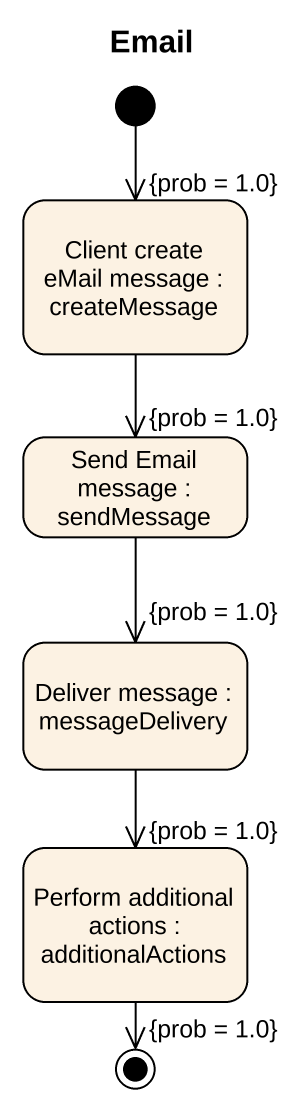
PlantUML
@startuml
title Email
hide empty description
state "Client create eMail message : createMessage" as Client_create_eMail_message
state "Send Email message : sendMessage" as Send_Email_message
state "Deliver message : messageDelivery" as Deliver_message
state "Perform additional actions : additionalActions" as Perform_additional_actions
[*] --> Client_create_eMail_message : {prob = 1.0}
Client_create_eMail_message --> Send_Email_message : {prob = 1.0}
Send_Email_message --> Deliver_message : {prob = 1.0}
Deliver_message --> Perform_additional_actions : {prob = 1.0}
Perform_additional_actions --> [*] : {prob = 1.0}
@enduml
